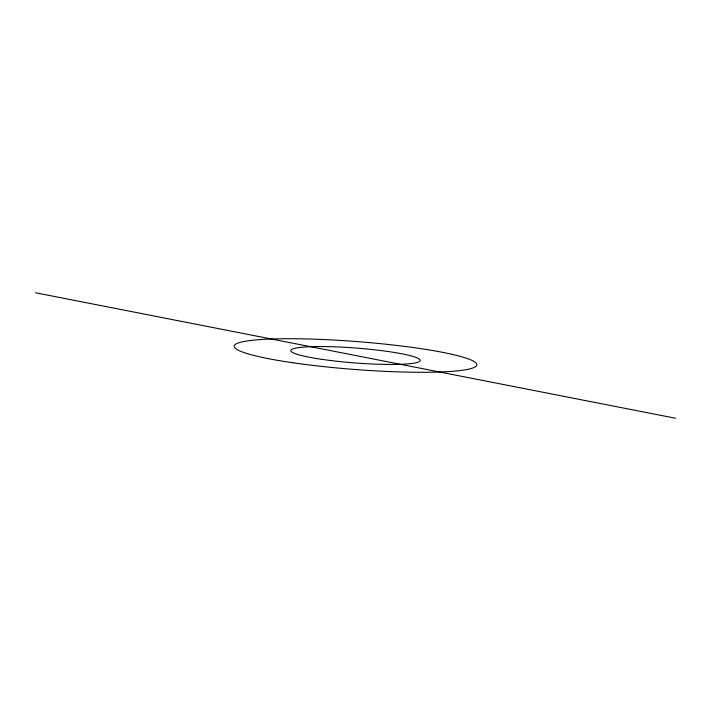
<?xml version="1.0" encoding="UTF-8"?>
<svg xmlns="http://www.w3.org/2000/svg" width="711" height="711" viewBox="0 0 711 711"><rect width="100%" height="100%" fill="white"/><g stroke="black" fill="none" stroke-linecap="round" stroke-linejoin="round"><path stroke-width="1.07" d="M35.55 292.763L675.45 418.237M322.047 359.366A64.941 7.466 4.4 0 0 420.245 360.557A64.941 7.466 4.4 0 0 324.207 346.568A64.941 7.466 4.4 0 0 322.047 359.366M292.799 362.752A121.714 13.989 4.4 0 0 476.841 364.983A121.714 13.989 4.4 0 0 296.86 338.765A121.714 13.989 4.4 0 0 292.799 362.752"/></g></svg>
